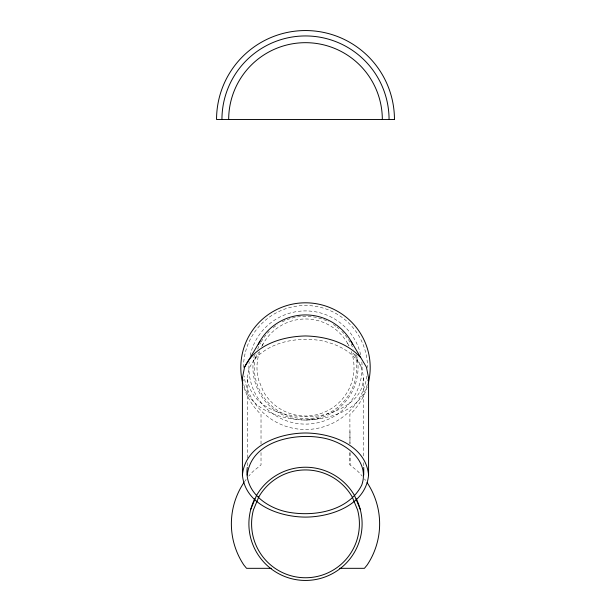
<?xml version="1.0" encoding="UTF-8"?>
<svg xmlns="http://www.w3.org/2000/svg" width="611" height="611" viewBox="0 0 611 611"><rect width="100%" height="100%" fill="white"/><g stroke="black" fill="none" stroke-linecap="round" stroke-linejoin="round"><path stroke-width="0.46" stroke-dasharray="3.06 2.29" d="M247.272 457.929L247.272 378.01L249.257 367.967L258.613 352.135M353.211 353.127C363.621 366.821 368.257 383.311 355.923 397.417C346.567 407.369 333.751 412.792 320.569 415.503C292.997 420.04 251.006 411.371 247.272 378.01M367.326 384.357C360.742 410.401 329.306 419.421 305.5 420.062C281.694 419.421 250.258 410.401 243.674 384.357M261.714 346.475L263.478 343.237M255.077 358.604C271.712 341.266 297.633 336.989 320.569 340.518C337.081 343.848 354.296 351.936 361.743 367.967M254.497 354.777A52.561 52.561 0 0 0 305.5 420.062L319.102 418.268M349.958 452.72L349.981 464.91L357.916 471.425A74.13 74.13 0 0 1 362.216 476.114M347.522 343.237L349.416 346.536M349.943 443.349L349.889 414.281L351.249 413.242A64.697 64.697 0 0 0 367.478 386.037M363.728 378.01L363.728 457.929M363.728 462.687L363.728 466.491M349.981 431.633L349.981 443.998M349.981 452.552L349.981 464.91M261.019 443.998L261.019 414.22L259.751 413.242A64.697 64.697 0 0 1 243.522 386.037M261.019 452.552L261.019 464.91L253.084 471.425A74.13 74.13 0 0 0 248.784 476.114M247.272 462.687L247.272 466.491M244.369 481.911A74.13 74.13 0 0 1 246.5 478.963M364.5 478.963A74.13 74.13 0 0 1 365.584 480.422M351.302 351.485A48.521 48.521 0 0 1 263.478 391.758L258.636 380.057A48.521 48.521 0 0 1 259.698 351.485M262.195 345.62A48.521 48.521 0 0 1 348.805 345.62M366.906 376.07A62.001 62.001 0 0 1 244.095 376.07M243.499 367.501A62.001 62.001 0 0 1 305.5 305.5A62.001 62.001 0 0 1 367.501 367.501M356.503 354.777A52.561 52.561 0 0 1 305.5 420.062M354.968 354.243A51.217 51.217 0 0 1 305.5 418.718A51.217 51.217 0 0 1 256.032 354.243M257.682 349.148A51.217 51.217 0 0 1 260.706 342.664M261.149 341.893A51.217 51.217 0 0 1 269.283 331.284M273.262 327.702A51.217 51.217 0 0 1 277.615 324.54M282.236 321.875A51.217 51.217 0 0 1 328.764 321.875M333.385 324.54A51.217 51.217 0 0 1 336.317 326.595M337.035 327.145A51.217 51.217 0 0 1 339.113 328.855M341.717 331.284A51.217 51.217 0 0 1 353.318 349.148M361.834 361.956A56.609 56.609 0 0 1 305.5 424.103A56.609 56.609 0 0 1 249.166 361.956M250.174 355.533A56.609 56.609 0 0 1 360.826 355.533"/><path stroke-width="0.92" d="M351.02 341.213L366.424 367.127L368.578 378.01L368.578 475.053C365.836 504.9 331.475 516.982 305.5 517.105C279.525 516.982 245.164 504.9 242.422 475.053L242.422 378.01L244.576 367.127L259.981 341.213M242.422 475.053C245.164 445.205 279.525 433.123 305.5 433C331.475 433.123 365.836 445.205 368.578 475.053M247.272 475.053C251.006 441.692 292.997 433.023 320.569 437.56C342.756 440.623 370.678 459.571 361.743 485.096C348.896 510.46 316.269 516.57 290.431 512.545C268.336 509.261 243.797 492.474 247.272 467.438M368.036 380.729L368.578 378.01M250.823 509.192L256.475 495.536A56.609 56.609 0 0 1 354.525 495.536L360.177 509.192M244.576 367.127C255.421 344.635 282.19 336.447 305.5 335.958C325.373 336.417 346.124 342.145 360.123 356.984M271.315 568.322L246.569 568.322L243.865 565.03A74.13 74.13 0 0 1 243.865 482.659M339.685 568.322L364.431 568.322L367.135 565.03A74.13 74.13 0 0 0 367.135 482.659M242.422 378.01L242.964 380.729M363.728 467.438L363.728 475.053M356.259 498.79A56.609 56.609 0 0 1 305.5 580.45A56.609 56.609 0 0 1 254.741 498.79M242.773 383.341A64.697 64.697 0 0 1 305.5 302.804A64.697 64.697 0 0 1 368.227 383.341M258.262 344.444A52.561 52.561 0 0 1 352.738 344.444M221.938 119.504A83.562 83.562 0 0 1 305.5 35.942A83.562 83.562 0 0 1 389.062 119.504M228.674 119.504A76.826 76.826 0 0 1 305.5 42.678A76.826 76.826 0 0 1 382.326 119.504M258.812 496.888L253.428 509.887A53.913 53.913 0 0 0 305.5 577.754A53.913 53.913 0 0 0 357.572 509.887L352.188 496.888A53.913 53.913 0 0 0 258.812 496.888M394.454 119.504L216.546 119.504A88.954 88.954 0 0 1 305.5 30.55A88.954 88.954 0 0 1 394.454 119.504"/></g></svg>
